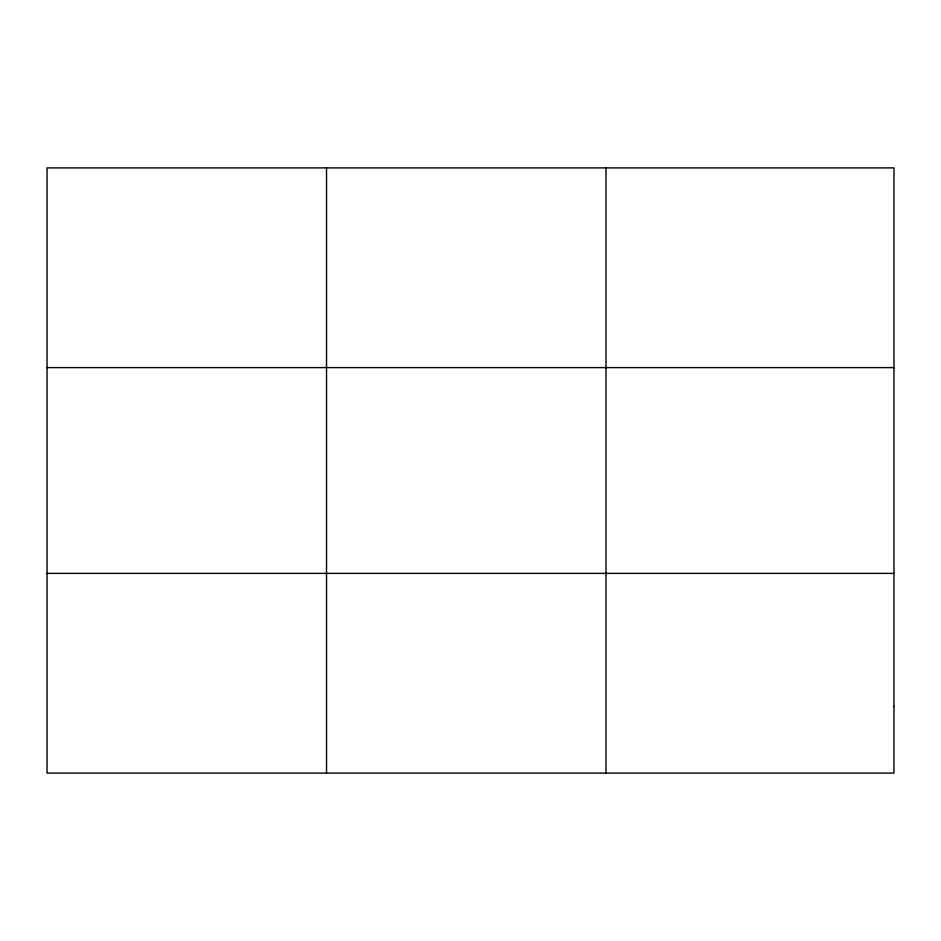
<?xml version="1.0" encoding="UTF-8"?>
<svg xmlns="http://www.w3.org/2000/svg" width="941" height="941" viewBox="0 0 941 941"><rect width="100%" height="100%" fill="white"/><g stroke="black" fill="none" stroke-linecap="round" stroke-linejoin="round"><path stroke-width="1.41" d="M326.527 773.102L326.527 167.898M606.004 773.102L606.004 167.898M47.05 367.613L893.95 367.613M47.05 573.387L893.95 573.387M893.95 706.526L893.95 773.102L47.05 773.102L47.05 167.898L893.95 167.898L893.95 706.526"/></g></svg>
